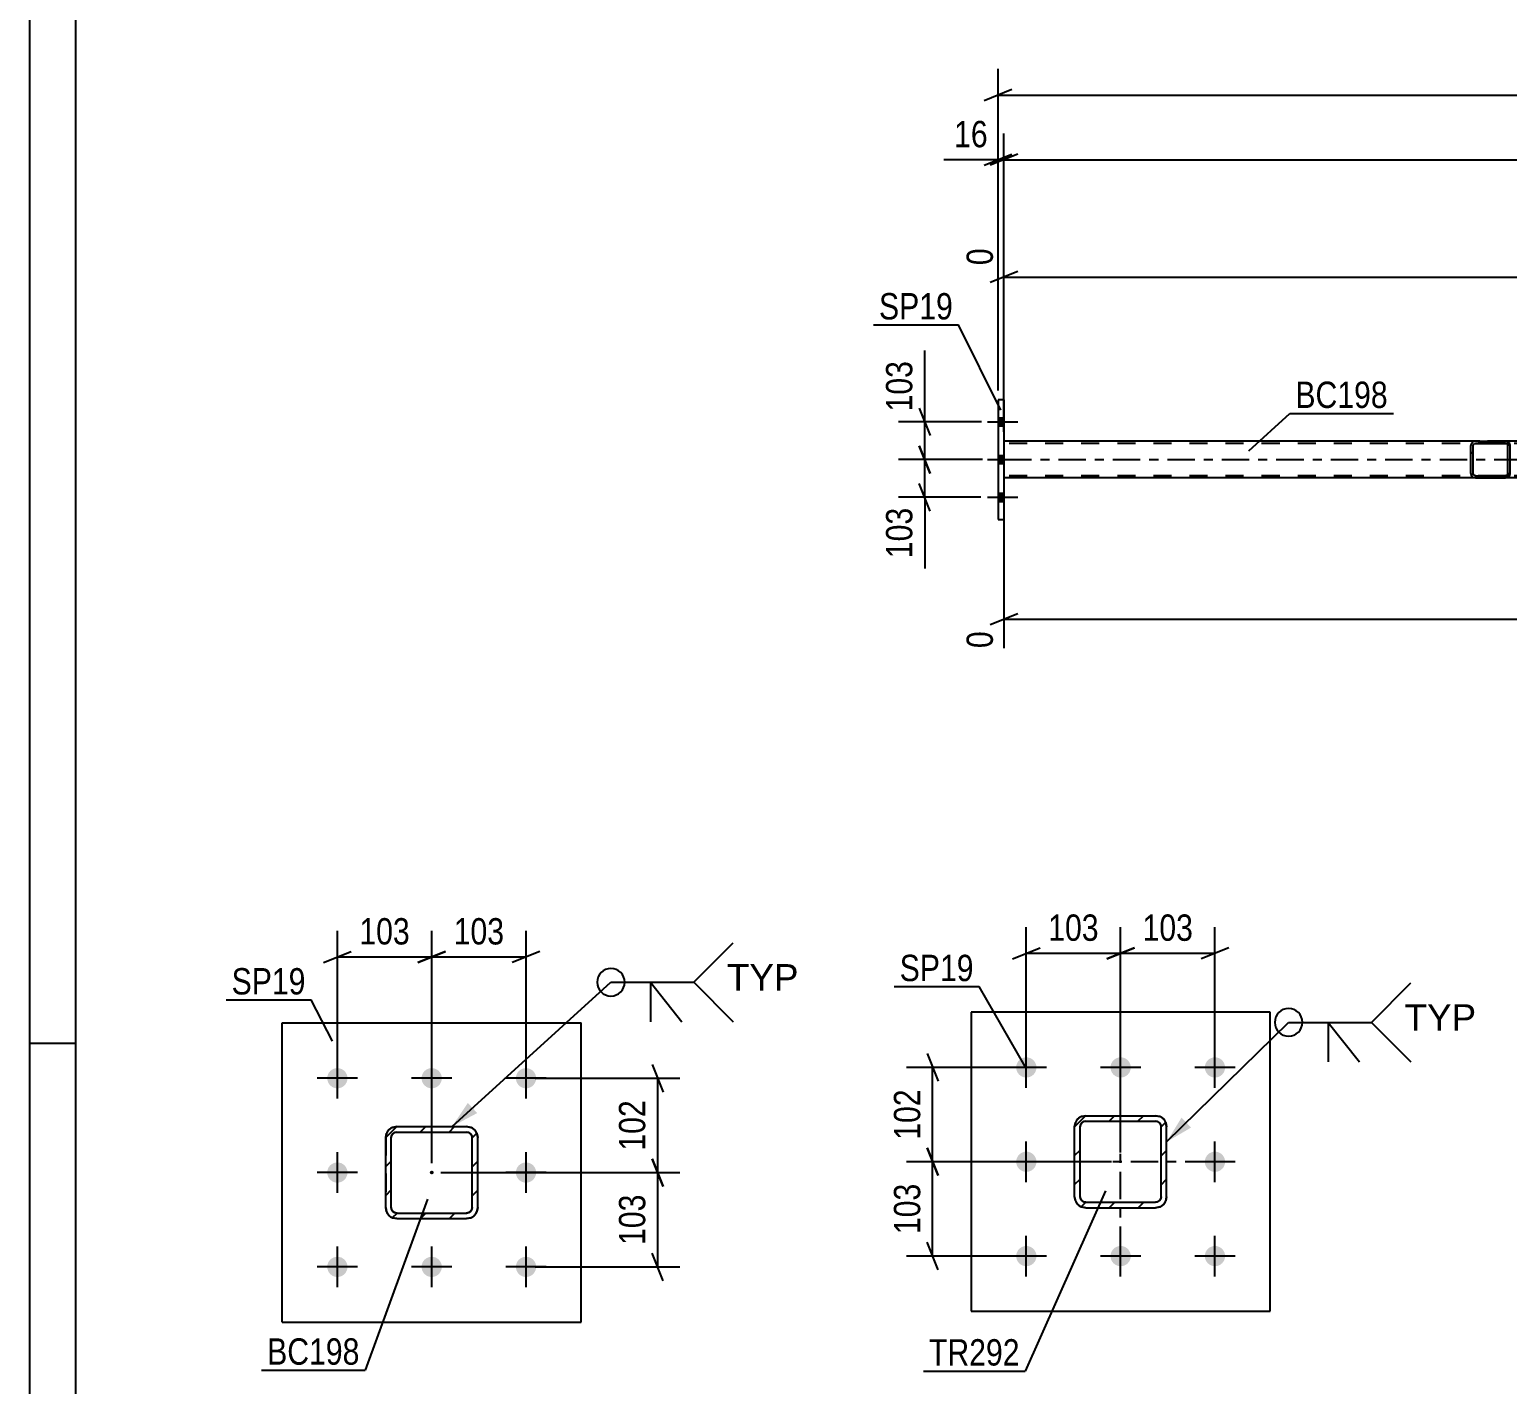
# Model space of a CAD drawing. Header units: millimetres. Extents: x 0 to 841, y 0 to 594.
# Drawn here: x 0 to 160.6, y 112 to 259.2 of the extents above; entities that cross this region are included whole.
import ezdxf

# ---------------------------------------------------------------- set-up
doc = ezdxf.new("R2010")
doc.units = ezdxf.units.MM
doc.linetypes.add('DXK_LINE_DOT2', pattern=[3.9198, 1.9599, -1.9599])
doc.linetypes.add('DXK_LINE_DOT3', pattern=[5.9187, 2.979, -0.9799, 0.9799, -0.9799])
doc.styles.add('Arial', font='ARIAL.TTF', dxfattribs={"height": 0.2})
doc.styles.add('Arial Narrow', font='ARIALN.TTF', dxfattribs={"height": 0.2})

# ---------------------------------------------------------------- blocks, each defined once
blk = doc.blocks.new('Unknown-122615341-1133 - 26243')
at = {"color": 5, "linetype": 'Continuous'}
for p, q in [((0, 594), (0, 0)), ((5, 589), (5, 5)), ((5, 149), (0, 149))]:
    blk.add_line(p, q, dxfattribs=at)
blk = doc.blocks.new('Part-122615341-6693 - 6654')
at = {"linetype": 'Continuous'}
h = blk.add_hatch(dxfattribs=at)
h.set_pattern_fill('', scale=0.7, style=0, pattern_type=0)
h.set_pattern_definition([(45, (114.7653, 141.1536), (-1.57154, 1.57154), [])])
h.paths.add_polyline_path([(122.37, 141.15), (114.77, 141.15), (114.31, 141.06), (113.92, 140.8), (113.66, 140.41), (113.57, 139.95), (113.57, 132.35), (113.66, 131.89), (113.92, 131.51), (114.31, 131.24), (114.77, 131.15), (122.37, 131.15), (122.82, 131.24), (123.21, 131.51), (123.47, 131.89), (123.57, 132.35), (123.57, 139.95), (123.47, 140.41), (123.21, 140.8), (122.82, 141.06)])
h.paths.add_polyline_path([(122.92, 140.18), (122.97, 139.95), (122.97, 132.35), (122.92, 132.12), (122.79, 131.93), (122.59, 131.8), (122.37, 131.75), (114.77, 131.75), (114.54, 131.8), (114.34, 131.93), (114.21, 132.12), (114.17, 132.35), (114.17, 139.95), (114.21, 140.18), (114.34, 140.38), (114.54, 140.51), (114.77, 140.55), (122.37, 140.55), (122.59, 140.51), (122.79, 140.38)])
at = {"color": 7, "linetype": 'DXK_LINE_DOT3'}
for p, q in [((118.57, 126.15), (118.57, 146.15)), ((128.57, 136.15), (108.57, 136.15))]:
    blk.add_line(p, q, dxfattribs=at)
at = {"color": 7, "linetype": 'DXK_LINE_DOT2'}
for p, q in [((113.57, 139.95), (113.66, 140.41)), ((113.57, 132.35), (113.57, 139.95)), ((114.21, 140.18), (114.17, 139.95)), ((114.17, 132.35), (114.17, 139.95)), ((114.34, 140.38), (114.21, 140.18)), ((114.31, 141.06), (114.77, 141.15)), ((114.54, 140.51), (114.34, 140.38)), ((114.77, 140.55), (114.54, 140.51)), ((114.77, 141.15), (122.37, 141.15)), ((114.77, 140.55), (122.37, 140.55)), ((122.37, 141.15), (122.82, 141.06)), ((122.59, 140.51), (122.37, 140.55)), ((122.79, 140.38), (122.59, 140.51)), ((122.92, 140.18), (122.79, 140.38)), ((122.97, 139.95), (122.92, 140.18)), ((122.97, 132.35), (122.97, 139.95)), ((123.47, 140.41), (123.57, 139.95)), ((123.57, 132.35), (123.57, 139.95)), ((113.66, 131.89), (113.57, 132.35)), ((114.17, 132.35), (114.21, 132.12)), ((114.21, 132.12), (114.34, 131.93)), ((114.34, 131.93), (114.54, 131.8)), ((114.54, 131.8), (114.77, 131.75)), ((114.77, 131.75), (122.37, 131.75)), ((122.37, 131.75), (122.59, 131.8)), ((122.59, 131.8), (122.79, 131.93)), ((122.79, 131.93), (122.92, 132.12)), ((122.92, 132.12), (122.97, 132.35)), ((123.57, 132.35), (123.47, 131.89)), ((114.77, 131.15), (114.31, 131.24)), ((114.77, 131.15), (122.37, 131.15)), ((122.82, 131.24), (122.37, 131.15))]:
    blk.add_line(p, q, dxfattribs=at)
at = {"color": 2, "linetype": 'Continuous'}
for p, q in [((113.66, 140.41), (113.57, 139.95)), ((113.57, 132.35), (113.57, 139.95)), ((114.17, 139.95), (114.21, 140.18)), ((114.17, 132.35), (114.17, 139.95)), ((114.21, 140.18), (114.34, 140.38)), ((114.77, 141.15), (114.31, 141.06)), ((114.34, 140.38), (114.54, 140.51)), ((114.54, 140.51), (114.77, 140.55)), ((114.77, 141.15), (122.37, 141.15)), ((114.77, 140.55), (122.37, 140.55)), ((122.82, 141.06), (122.37, 141.15)), ((122.37, 140.55), (122.59, 140.51)), ((122.59, 140.51), (122.79, 140.38)), ((122.79, 140.38), (122.92, 140.18)), ((122.92, 140.18), (122.97, 139.95)), ((122.97, 132.35), (122.97, 139.95)), ((123.57, 139.95), (123.47, 140.41)), ((123.57, 132.35), (123.57, 139.95)), ((113.57, 132.35), (113.66, 131.89)), ((114.21, 132.12), (114.17, 132.35)), ((114.34, 131.93), (114.21, 132.12)), ((114.54, 131.8), (114.34, 131.93)), ((114.77, 131.75), (114.54, 131.8)), ((114.77, 131.75), (122.37, 131.75)), ((122.59, 131.8), (122.37, 131.75)), ((122.79, 131.93), (122.59, 131.8)), ((122.92, 132.12), (122.79, 131.93)), ((122.97, 132.35), (122.92, 132.12)), ((123.47, 131.89), (123.57, 132.35)), ((114.31, 131.24), (114.77, 131.15)), ((114.77, 131.15), (122.37, 131.15)), ((122.37, 131.15), (122.82, 131.24))]:
    blk.add_line(p, q, dxfattribs=at)
at = {"color": 7, "linetype": 'DXK_LINE_DOT2'}
for centre, start, end in [((114.77, 139.95), 112.5, 157.5), ((122.37, 139.95), 22.5, 67.5), ((114.77, 132.35), 202.5, 247.5), ((122.37, 132.35), 292.5, 337.5)]:
    blk.add_arc(centre, 1.2, start, end, dxfattribs=at)
at = {"color": 2, "linetype": 'Continuous'}
for centre, start, end in [((114.77, 139.95), 112.5, 157.5), ((122.37, 139.95), 22.5, 67.5), ((114.77, 132.35), 202.5, 247.5), ((122.37, 132.35), 292.5, 337.5)]:
    blk.add_arc(centre, 1.2, start, end, dxfattribs=at)
blk = doc.blocks.new('Bolt-122615341-6695 - 6654')
at = {"linetype": 'Continuous'}
for points in [[(108.32, 145.3, -1), (108.32, 147.5, -1)], [(118.57, 145.3, -1), (118.57, 147.5, -1)], [(128.82, 145.3, -1), (128.82, 147.5, -1)], [(108.32, 135.05, -1), (108.32, 137.25, -1)], [(128.82, 135.05, -1), (128.82, 137.25, -1)], [(108.32, 124.8, -1), (108.32, 127, -1)], [(118.57, 124.8, -1), (118.57, 127, -1)], [(128.82, 124.8, -1), (128.82, 127, -1)]]:
    blk.add_hatch(color=1, dxfattribs=at).paths.add_polyline_path(points)
at = {"color": 1, "linetype": 'Continuous'}
for p, q in [((108.32, 144.2), (108.32, 148.6)), ((118.57, 144.2), (118.57, 148.6)), ((128.82, 144.2), (128.82, 148.6)), ((110.52, 146.4), (106.12, 146.4)), ((120.77, 146.4), (116.37, 146.4)), ((131.02, 146.4), (126.62, 146.4)), ((108.32, 133.95), (108.32, 138.35)), ((128.82, 133.95), (128.82, 138.35)), ((110.52, 136.15), (106.12, 136.15)), ((131.02, 136.15), (126.62, 136.15)), ((108.32, 123.7), (108.32, 128.1)), ((118.57, 123.7), (118.57, 128.1)), ((128.82, 123.7), (128.82, 128.1)), ((110.52, 125.9), (106.12, 125.9)), ((120.77, 125.9), (116.37, 125.9)), ((131.02, 125.9), (126.62, 125.9))]:
    blk.add_line(p, q, dxfattribs=at)
blk = doc.blocks.new('Part-122615341-6786 - 6654')
at = {"color": 2, "linetype": 'Continuous'}
for p, q in [((134.82, 152.4), (102.32, 152.4)), ((102.32, 152.4), (102.32, 119.9)), ((134.82, 119.9), (134.82, 152.4)), ((102.32, 119.9), (134.82, 119.9))]:
    blk.add_line(p, q, dxfattribs=at)
blk = doc.blocks.new('Part-122615341-2546 - 2515')
at = {"color": 2, "linetype": 'Continuous'}
for p, q in [((157.14, 214.45), (105.89, 214.45)), ((157.14, 210.45), (105.89, 210.45))]:
    blk.add_line(p, q, dxfattribs=at)
at = {"color": 7, "linetype": 'DXK_LINE_DOT2'}
for p, q in [((105.89, 214.45), (105.89, 210.45)), ((774.78, 214.21), (105.89, 214.21)), ((177.2, 214.45), (157.14, 214.45)), ((774.78, 210.69), (105.89, 210.69)), ((177.2, 210.45), (157.14, 210.45))]:
    blk.add_line(p, q, dxfattribs=at)
at = {"color": 7, "linetype": 'DXK_LINE_DOT3'}
blk.add_line((105.89, 212.45), (774.78, 212.45), dxfattribs=at)
blk = doc.blocks.new('Part-122615341-2630 - 2515')
at = {"color": 2, "linetype": 'Continuous'}
for p, q in [((105.89, 218.95), (105.25, 218.95)), ((105.25, 218.95), (105.25, 205.95)), ((105.89, 218.95), (105.89, 205.95)), ((105.25, 205.95), (105.89, 205.95))]:
    blk.add_line(p, q, dxfattribs=at)
blk = doc.blocks.new('Part-122615341-2580 - 2515')
at = {"linetype": 'Continuous'}
h = blk.add_hatch(dxfattribs=at)
h.set_pattern_fill('', scale=0.7, style=0, pattern_type=0)
h.set_pattern_definition([(45, (160.8477, 214.1553), (-1.57154, 1.57154), [])])
h.paths.add_polyline_path([(160.89, 213.97), (160.85, 214.16), (160.74, 214.31), (160.57, 214.42), (160.38, 214.45), (157.14, 214.45), (156.95, 214.42), (156.78, 214.31), (156.67, 214.16), (156.63, 213.97), (156.63, 210.93), (156.67, 210.75), (156.78, 210.59), (156.95, 210.49), (157.14, 210.45), (160.38, 210.45), (160.57, 210.49), (160.74, 210.59), (160.85, 210.75), (160.89, 210.93)])
h.paths.add_polyline_path([(160.61, 210.84), (160.56, 210.76), (160.47, 210.71), (160.38, 210.69), (157.14, 210.69), (157.04, 210.71), (156.96, 210.76), (156.9, 210.84), (156.89, 210.93), (156.89, 213.97), (156.9, 214.06), (156.96, 214.14), (157.04, 214.19), (157.14, 214.21), (160.38, 214.21), (160.47, 214.19), (160.56, 214.14), (160.61, 214.06), (160.63, 213.97), (160.63, 210.93)])
at = {"color": 2, "linetype": 'Continuous'}
for p, q in [((156.67, 214.16), (156.63, 213.97)), ((156.63, 210.93), (156.63, 213.97)), ((156.89, 213.97), (156.9, 214.06)), ((156.89, 210.93), (156.89, 213.97)), ((156.9, 214.06), (156.96, 214.14)), ((157.14, 214.45), (156.95, 214.42)), ((156.96, 214.14), (157.04, 214.19)), ((157.04, 214.19), (157.14, 214.21)), ((157.14, 214.45), (160.38, 214.45)), ((157.14, 214.21), (160.38, 214.21)), ((167.96, 214.45), (160.38, 214.45)), ((160.57, 214.42), (160.38, 214.45)), ((160.38, 214.21), (160.47, 214.19)), ((160.47, 214.19), (160.56, 214.14)), ((160.56, 214.14), (160.61, 214.06)), ((160.61, 214.06), (160.63, 213.97)), ((160.63, 210.93), (160.63, 213.97)), ((160.89, 213.97), (160.85, 214.16)), ((160.89, 210.93), (160.89, 213.97)), ((156.63, 210.93), (156.67, 210.75)), ((156.9, 210.84), (156.89, 210.93)), ((156.96, 210.76), (156.9, 210.84)), ((156.95, 210.49), (157.14, 210.45)), ((157.04, 210.71), (156.96, 210.76)), ((157.14, 210.69), (157.04, 210.71)), ((157.14, 210.69), (160.38, 210.69)), ((157.14, 210.45), (160.38, 210.45)), ((160.47, 210.71), (160.38, 210.69)), ((160.38, 210.45), (160.57, 210.49)), ((167.96, 210.45), (160.38, 210.45)), ((160.56, 210.76), (160.47, 210.71)), ((160.61, 210.84), (160.56, 210.76)), ((160.63, 210.93), (160.61, 210.84)), ((160.85, 210.75), (160.89, 210.93))]:
    blk.add_line(p, q, dxfattribs=at)
at = {"color": 7, "linetype": 'DXK_LINE_DOT2'}
for p, q in [((160.38, 214.45), (157.14, 214.45)), ((168.73, 214.21), (157.14, 214.21)), ((164.98, 213.97), (165.02, 214.16)), ((164.98, 210.93), (164.98, 213.97)), ((165.25, 214.06), (165.23, 213.97)), ((165.23, 210.93), (165.23, 213.97)), ((165.31, 214.14), (165.25, 214.06)), ((165.29, 214.42), (165.49, 214.45)), ((165.39, 214.19), (165.31, 214.14)), ((165.49, 214.21), (165.39, 214.19)), ((168.73, 214.45), (167.96, 214.45)), ((168.73, 214.45), (168.92, 214.42)), ((168.82, 214.19), (168.73, 214.21)), ((168.91, 214.14), (168.82, 214.19)), ((168.96, 214.06), (168.91, 214.14)), ((168.98, 213.97), (168.96, 214.06)), ((168.98, 210.93), (168.98, 213.97)), ((169.2, 214.16), (169.24, 213.97)), ((169.24, 210.93), (169.24, 213.97)), ((168.73, 210.69), (157.14, 210.69)), ((160.38, 210.45), (157.14, 210.45)), ((165.02, 210.75), (164.98, 210.93)), ((165.23, 210.93), (165.25, 210.84)), ((165.25, 210.84), (165.31, 210.76)), ((165.49, 210.45), (165.29, 210.49)), ((165.31, 210.76), (165.39, 210.71)), ((165.39, 210.71), (165.49, 210.69)), ((168.73, 210.45), (167.96, 210.45)), ((168.73, 210.69), (168.82, 210.71)), ((168.92, 210.49), (168.73, 210.45)), ((168.82, 210.71), (168.91, 210.76)), ((168.91, 210.76), (168.96, 210.84)), ((168.96, 210.84), (168.98, 210.93)), ((169.24, 210.93), (169.2, 210.75))]:
    blk.add_line(p, q, dxfattribs=at)
at = {"color": 2, "linetype": 'Continuous'}
for centre, start, end in [((157.12, 213.95), 110.7583, 155.68), ((160.4, 213.95), 24.32, 69.2417), ((157.12, 210.95), 204.32, 249.2417), ((160.4, 210.95), 290.7583, 335.68)]:
    blk.add_arc(centre, 0.496, start, end, dxfattribs=at)
at = {"color": 7, "linetype": 'DXK_LINE_DOT2'}
for centre, start, end in [((165.47, 213.95), 110.7583, 155.68), ((168.74, 213.95), 24.32, 69.2417), ((165.47, 210.95), 204.32, 249.2417), ((168.74, 210.95), 290.7583, 335.68)]:
    blk.add_arc(centre, 0.496, start, end, dxfattribs=at)
blk = doc.blocks.new('Bolt-122615341-2631 - 2515')
at = {"linetype": 'Continuous'}
for points in [[(105.89, 216.11), (105.89, 216.99), (105.25, 216.99), (105.25, 216.11)], [(105.89, 216.11), (105.89, 216.99), (105.25, 216.99), (105.25, 216.11)], [(105.89, 216.11), (105.89, 216.99), (105.25, 216.99), (105.25, 216.11)], [(105.89, 212.01), (105.89, 212.89), (105.25, 212.89), (105.25, 212.01)], [(105.89, 212.01), (105.89, 212.89), (105.25, 212.89), (105.25, 212.01)], [(105.89, 207.91), (105.89, 208.79), (105.25, 208.79), (105.25, 207.91)], [(105.89, 207.91), (105.89, 208.79), (105.25, 208.79), (105.25, 207.91)], [(105.89, 207.91), (105.89, 208.79), (105.25, 208.79), (105.25, 207.91)]]:
    blk.add_hatch(color=1, dxfattribs=at).paths.add_polyline_path(points)
at = {"color": 1, "linetype": 'Continuous'}
for p, q in [((105.25, 216.99), (105.89, 216.99)), ((105.25, 216.99), (105.89, 216.99)), ((105.25, 216.99), (105.89, 216.99)), ((104.09, 216.55), (107.41, 216.55)), ((104.09, 216.55), (107.41, 216.55)), ((104.09, 216.55), (107.41, 216.55)), ((105.25, 216.11), (105.89, 216.11)), ((105.25, 216.11), (105.89, 216.11)), ((105.25, 216.11), (105.89, 216.11)), ((104.09, 212.45), (107.41, 212.45)), ((104.09, 212.45), (107.41, 212.45)), ((105.25, 212.89), (105.89, 212.89)), ((105.25, 212.89), (105.89, 212.89)), ((105.25, 212.01), (105.89, 212.01)), ((105.25, 212.01), (105.89, 212.01)), ((105.25, 208.79), (105.89, 208.79)), ((105.25, 208.79), (105.89, 208.79)), ((105.25, 208.79), (105.89, 208.79)), ((104.09, 208.35), (107.41, 208.35)), ((104.09, 208.35), (107.41, 208.35)), ((104.09, 208.35), (107.41, 208.35)), ((105.25, 207.91), (105.89, 207.91)), ((105.25, 207.91), (105.89, 207.91)), ((105.25, 207.91), (105.89, 207.91))]:
    blk.add_line(p, q, dxfattribs=at)
blk = doc.blocks.new('Part-122615341-1481 - 1422')
at = {"color": 2, "linetype": 'Continuous'}
for p, q in [((27.45, 118.73), (27.45, 151.23)), ((27.45, 151.23), (59.95, 151.23)), ((59.95, 118.73), (59.95, 151.23)), ((27.45, 118.73), (59.95, 118.73))]:
    blk.add_line(p, q, dxfattribs=at)
blk = doc.blocks.new('Bolt-122615341-1465 - 1422')
at = {"linetype": 'Continuous'}
for points in [[(33.45, 144.13, -1), (33.45, 146.33, -1)], [(43.7, 144.13, -1), (43.7, 146.33, -1)], [(53.95, 144.13, -1), (53.95, 146.33, -1)], [(33.45, 133.88, -1), (33.45, 136.08, -1)], [(53.95, 133.88, -1), (53.95, 136.08, -1)], [(33.45, 123.63, -1), (33.45, 125.83, -1)], [(43.7, 123.63, -1), (43.7, 125.83, -1)], [(53.95, 123.63, -1), (53.95, 125.83, -1)]]:
    blk.add_hatch(color=1, dxfattribs=at).paths.add_polyline_path(points)
at = {"color": 1, "linetype": 'Continuous'}
for p, q in [((33.45, 143.03), (33.45, 147.43)), ((43.7, 143.03), (43.7, 147.43)), ((53.95, 143.03), (53.95, 147.43)), ((35.65, 145.23), (31.25, 145.23)), ((45.9, 145.23), (41.5, 145.23)), ((56.15, 145.23), (51.75, 145.23)), ((33.45, 132.78), (33.45, 137.18)), ((53.95, 132.78), (53.95, 137.18)), ((35.65, 134.98), (31.25, 134.98)), ((56.15, 134.98), (51.75, 134.98)), ((33.45, 122.53), (33.45, 126.93)), ((43.7, 122.53), (43.7, 126.93)), ((53.95, 122.53), (53.95, 126.93)), ((35.65, 124.73), (31.25, 124.73)), ((45.9, 124.73), (41.5, 124.73)), ((56.15, 124.73), (51.75, 124.73))]:
    blk.add_line(p, q, dxfattribs=at)
blk = doc.blocks.new('Part-122615341-1541 - 1422')
at = {"linetype": 'Continuous'}
h = blk.add_hatch(dxfattribs=at)
h.set_pattern_fill('', scale=0.7, style=0, pattern_type=0)
h.set_pattern_definition([(45, (39.903, 139.9776), (-1.57154, 1.57154), [])])
h.paths.add_polyline_path([(47.5, 139.98), (39.9, 139.98), (39.44, 139.89), (39.05, 139.63), (38.79, 139.24), (38.7, 138.78), (38.7, 131.18), (38.79, 130.72), (39.05, 130.33), (39.44, 130.07), (39.9, 129.98), (47.5, 129.98), (47.96, 130.07), (48.35, 130.33), (48.61, 130.72), (48.7, 131.18), (48.7, 138.78), (48.61, 139.24), (48.35, 139.63), (47.96, 139.89)])
h.paths.add_polyline_path([(48.06, 139.01), (48.1, 138.78), (48.1, 131.18), (48.06, 130.95), (47.93, 130.75), (47.73, 130.62), (47.5, 130.58), (39.9, 130.58), (39.67, 130.62), (39.48, 130.75), (39.35, 130.95), (39.3, 131.18), (39.3, 138.78), (39.35, 139.01), (39.48, 139.2), (39.67, 139.33), (39.9, 139.38), (47.5, 139.38), (47.73, 139.33), (47.93, 139.2)])
blk.add_hatch(color=30, dxfattribs=at).paths.add_polyline_path([(43.7, 134.88, -1), (43.7, 135.08, -1)])
at = {"color": 7, "linetype": 'DXK_LINE_DOT2'}
for p, q in [((39.44, 139.89), (39.9, 139.98)), ((39.9, 139.98), (47.5, 139.98)), ((47.5, 139.98), (47.96, 139.89)), ((38.7, 138.78), (38.79, 139.24)), ((38.7, 138.78), (38.7, 131.18)), ((39.35, 139.01), (39.3, 138.78)), ((39.3, 131.18), (39.3, 138.78)), ((39.48, 139.2), (39.35, 139.01)), ((39.67, 139.33), (39.48, 139.2)), ((39.9, 139.38), (39.67, 139.33)), ((39.9, 139.38), (47.5, 139.38)), ((47.73, 139.33), (47.5, 139.38)), ((47.93, 139.2), (47.73, 139.33)), ((48.06, 139.01), (47.93, 139.2)), ((48.1, 138.78), (48.06, 139.01)), ((48.1, 131.18), (48.1, 138.78)), ((48.61, 139.24), (48.7, 138.78)), ((48.7, 131.18), (48.7, 138.78)), ((38.79, 130.72), (38.7, 131.18)), ((39.3, 131.18), (39.35, 130.95)), ((39.35, 130.95), (39.48, 130.75)), ((39.48, 130.75), (39.67, 130.62)), ((39.67, 130.62), (39.9, 130.58)), ((39.9, 130.58), (47.5, 130.58)), ((47.5, 130.58), (47.73, 130.62)), ((47.73, 130.62), (47.93, 130.75)), ((47.93, 130.75), (48.06, 130.95)), ((48.06, 130.95), (48.1, 131.18)), ((48.7, 131.18), (48.61, 130.72)), ((39.9, 129.98), (39.44, 130.07)), ((39.9, 129.98), (47.5, 129.98)), ((47.96, 130.07), (47.5, 129.98))]:
    blk.add_line(p, q, dxfattribs=at)
at = {"color": 2, "linetype": 'Continuous'}
for p, q in [((39.9, 139.98), (39.44, 139.89)), ((39.9, 139.98), (39.9, 139.98)), ((39.9, 139.98), (47.5, 139.98)), ((47.5, 139.98), (47.5, 139.98)), ((47.96, 139.89), (47.5, 139.98)), ((38.79, 139.24), (38.7, 138.78)), ((38.7, 138.78), (38.7, 138.78)), ((38.7, 131.18), (38.7, 138.78)), ((39.3, 138.78), (39.35, 139.01)), ((39.3, 138.78), (39.3, 138.78)), ((39.3, 131.18), (39.3, 138.78)), ((39.35, 139.01), (39.48, 139.2)), ((39.48, 139.2), (39.67, 139.33)), ((39.67, 139.33), (39.9, 139.38)), ((39.9, 139.38), (39.9, 139.38)), ((39.9, 139.38), (47.5, 139.38)), ((47.5, 139.38), (47.5, 139.38)), ((47.5, 139.38), (47.73, 139.33)), ((47.73, 139.33), (47.93, 139.2)), ((47.93, 139.2), (48.06, 139.01)), ((48.06, 139.01), (48.1, 138.78)), ((48.1, 138.78), (48.1, 138.78)), ((48.1, 131.18), (48.1, 138.78)), ((48.7, 138.78), (48.61, 139.24)), ((48.7, 138.78), (48.7, 138.78)), ((48.7, 131.18), (48.7, 138.78)), ((38.7, 131.18), (38.7, 131.18)), ((38.7, 131.18), (38.79, 130.72)), ((39.3, 131.18), (39.3, 131.18)), ((39.35, 130.95), (39.3, 131.18)), ((39.48, 130.75), (39.35, 130.95)), ((39.67, 130.62), (39.48, 130.75)), ((39.9, 130.58), (39.67, 130.62)), ((39.9, 130.58), (39.9, 130.58)), ((39.9, 130.58), (47.5, 130.58)), ((47.73, 130.62), (47.5, 130.58)), ((47.5, 130.58), (47.5, 130.58)), ((47.93, 130.75), (47.73, 130.62)), ((48.06, 130.95), (47.93, 130.75)), ((48.1, 131.18), (48.06, 130.95)), ((48.1, 131.18), (48.1, 131.18)), ((48.61, 130.72), (48.7, 131.18)), ((48.7, 131.18), (48.7, 131.18)), ((39.44, 130.07), (39.9, 129.98)), ((39.9, 129.98), (39.9, 129.98)), ((39.9, 129.98), (47.5, 129.98)), ((47.5, 129.98), (47.96, 130.07)), ((47.5, 129.98), (47.5, 129.98))]:
    blk.add_line(p, q, dxfattribs=at)
at = {"color": 7, "linetype": 'DXK_LINE_DOT3'}
blk.add_line((43.7, 134.98), (43.7, 134.98), dxfattribs=at)
at = {"color": 30, "linetype": 'DXK_LINE_DOT3'}
blk.add_line((43.7, 134.98), (43.7, 134.98), dxfattribs=at)
at = {"color": 30, "linetype": 'Continuous'}
blk.add_circle((43.7, 134.98), 0.1, dxfattribs=at)
at = {"color": 7, "linetype": 'DXK_LINE_DOT2'}
for centre, start, end in [((39.9, 138.78), 112.5, 157.5), ((47.5, 138.78), 22.5, 67.5), ((39.9, 131.18), 202.5, 247.5), ((47.5, 131.18), 292.5, 337.5)]:
    blk.add_arc(centre, 1.2, start, end, dxfattribs=at)
at = {"color": 2, "linetype": 'Continuous'}
for centre, start, end in [((39.9, 138.78), 112.5, 157.5), ((47.5, 138.78), 22.5, 67.5), ((39.9, 131.18), 202.5, 247.5), ((47.5, 131.18), 292.5, 337.5)]:
    blk.add_arc(centre, 1.2, start, end, dxfattribs=at)
blk = doc.blocks.new('StraightDimension-122615341-6819 - 6654')
at = {"color": 7, "linetype": 'Continuous'}
for p, q in [((97.54, 137.65), (98.74, 134.65)), ((117.57, 136.15), (95.29, 136.15)), ((98.14, 125.9), (98.14, 136.15)), ((98.74, 124.4), (97.54, 127.4)), ((107.32, 125.9), (95.29, 125.9))]:
    blk.add_line(p, q, dxfattribs=at)
at = {"color": 0}
blk.add_wipeout([(97.39, 134.37), (93.19, 134.37), (93.19, 127.69), (97.39, 127.69)], dxfattribs=at)
at = {"color": 3, "style": 'Arial Narrow'}
blk.add_text('103', height=2.863, rotation=90.0002, dxfattribs=at).set_placement((96.79, 128.29))
blk = doc.blocks.new('StraightDimension-122615341-6836 - 6654')
at = {"color": 7, "linetype": 'Continuous'}
for p, q in [((97.54, 147.9), (98.74, 144.9)), ((107.32, 146.4), (95.29, 146.4)), ((98.14, 136.15), (98.14, 146.4)), ((98.74, 134.65), (97.54, 137.65)), ((117.57, 136.15), (95.29, 136.15))]:
    blk.add_line(p, q, dxfattribs=at)
at = {"color": 0}
blk.add_wipeout([(97.39, 144.62), (93.19, 144.62), (93.19, 137.94), (97.39, 137.94)], dxfattribs=at)
at = {"color": 3, "style": 'Arial Narrow'}
blk.add_text('102', height=2.863, rotation=90.0002, dxfattribs=at).set_placement((96.79, 138.54))
blk = doc.blocks.new('StraightDimension-122615341-6854 - 6654')
at = {"color": 7, "linetype": 'Continuous'}
for p, q in [((108.32, 147.4), (108.32, 161.66)), ((118.57, 137.15), (118.57, 161.66)), ((106.82, 158.21), (109.82, 159.41)), ((120.07, 159.41), (117.07, 158.21)), ((108.32, 158.81), (118.57, 158.81))]:
    blk.add_line(p, q, dxfattribs=at)
at = {"color": 0}
blk.add_wipeout([(116.78, 159.56), (116.78, 163.76), (110.1, 163.76), (110.1, 159.56)], dxfattribs=at)
at = {"color": 3, "style": 'Arial Narrow'}
blk.add_text('103', height=2.863, dxfattribs=at).set_placement((110.7, 160.16))
blk = doc.blocks.new('StraightDimension-122615341-6871 - 6654')
at = {"color": 7, "linetype": 'Continuous'}
for p, q in [((118.57, 137.15), (118.57, 161.66)), ((128.82, 147.4), (128.82, 161.66)), ((117.07, 158.21), (120.07, 159.41)), ((130.32, 159.41), (127.32, 158.21)), ((118.57, 158.81), (128.82, 158.81))]:
    blk.add_line(p, q, dxfattribs=at)
at = {"color": 0}
blk.add_wipeout([(127.03, 159.56), (127.03, 163.76), (120.35, 163.76), (120.35, 159.56)], dxfattribs=at)
at = {"color": 3, "style": 'Arial Narrow'}
blk.add_text('103', height=2.863, dxfattribs=at).set_placement((120.95, 160.16))
blk = doc.blocks.new('StraightDimension-122615341-2866 - 2515')
at = {"color": 7, "linetype": 'Continuous'}
for p, q in [((96.68, 218.05), (97.88, 215.05)), ((103.44, 216.55), (94.43, 216.55)), ((97.28, 212.45), (97.28, 216.55)), ((97.88, 210.95), (96.68, 213.95)), ((103.57, 212.45), (94.43, 212.45))]:
    blk.add_line(p, q, dxfattribs=at)
at = {"color": 0}
blk.add_wipeout([(96.53, 223.76), (92.33, 223.76), (92.33, 217.08), (96.53, 217.08)], dxfattribs=at)
at = {"color": 7, "linetype": 'Continuous'}
blk.add_line((97.28, 216.55), (97.28, 224.29), dxfattribs=at)
blk.add_line((97.28, 216.55), (97.28, 224.29), dxfattribs=at)
at = {"color": 3, "style": 'Arial Narrow'}
blk.add_text('103', height=2.863, rotation=90.0002, dxfattribs=at).set_placement((95.93, 217.68))
blk = doc.blocks.new('StraightDimension-122615341-2853 - 2515')
at = {"color": 7, "linetype": 'Continuous'}
for p, q in [((96.68, 213.95), (97.88, 210.95)), ((103.57, 212.45), (94.43, 212.45)), ((97.28, 208.35), (97.28, 212.45)), ((97.88, 206.85), (96.68, 209.85)), ((103.38, 208.35), (94.43, 208.35))]:
    blk.add_line(p, q, dxfattribs=at)
at = {"color": 0}
blk.add_wipeout([(96.53, 207.83), (92.33, 207.83), (92.33, 201.14), (96.53, 201.14)], dxfattribs=at)
at = {"color": 7, "linetype": 'Continuous'}
blk.add_line((97.28, 208.35), (97.28, 200.62), dxfattribs=at)
blk.add_line((97.28, 208.35), (97.28, 200.62), dxfattribs=at)
at = {"color": 3, "style": 'Arial Narrow'}
blk.add_text('103', height=2.863, rotation=90.0002, dxfattribs=at).set_placement((95.93, 201.74))
blk = doc.blocks.new('StraightDimension-122615341-2830 - 2515')
at = {"color": 7, "linetype": 'Continuous'}
for p, q in [((105.89, 209.45), (105.89, 191.97)), ((250.78, 201.05), (250.78, 186.49)), ((107.39, 195.7), (104.39, 194.5)), ((105.89, 195.1), (250.78, 195.1)), ((249.28, 194.5), (252.28, 195.7))]:
    blk.add_line(p, q, dxfattribs=at)
at = {"color": 0}
blk.add_wipeout([(182.59, 195.85), (182.59, 200.05), (174.08, 200.05), (174.08, 195.85)], dxfattribs=at)
at = {"color": 0, "linetype": 'Continuous'}
for points in [[(105.29, 194.4), (101.09, 194.4), (101.09, 191.37), (105.29, 191.37)], [(250.18, 194.4), (245.98, 194.4), (245.98, 185.89), (250.18, 185.89)]]:
    blk.add_wipeout(points, dxfattribs=at)
at = {"color": 3, "style": 'Arial Narrow'}
blk.add_text('3622', height=2.863, dxfattribs=at).set_placement((174.68, 196.45))
at = {"color": 3, "linetype": 'Continuous', "style": 'Arial Narrow'}
for s, height, p in [('0', 2.86, (104.69, 191.97)), ('3622', 2.863, (249.58, 186.49))]:
    blk.add_text(s, height=height, rotation=90.0002, dxfattribs=at).set_placement(p)
blk = doc.blocks.new('StraightDimension-122615341-2894 - 2515')
at = {"color": 7, "linetype": 'Continuous'}
for p, q in [((250.78, 223.85), (250.78, 240.89)), ((105.89, 215.45), (105.89, 235.41)), ((107.39, 232.88), (104.39, 231.68)), ((249.28, 231.68), (252.28, 232.88)), ((105.89, 232.28), (250.78, 232.28))]:
    blk.add_line(p, q, dxfattribs=at)
at = {"color": 0, "linetype": 'Continuous'}
for points in [[(250.18, 241.49), (245.98, 241.49), (245.98, 232.98), (250.18, 232.98)], [(105.29, 236.01), (101.09, 236.01), (101.09, 232.98), (105.29, 232.98)]]:
    blk.add_wipeout(points, dxfattribs=at)
at = {"color": 0}
blk.add_wipeout([(182.59, 233.03), (182.59, 237.23), (174.08, 237.23), (174.08, 233.03)], dxfattribs=at)
at = {"color": 3, "linetype": 'Continuous', "style": 'Arial Narrow'}
for s, height, p in [('3622', 2.863, (249.58, 233.58)), ('0', 2.86, (104.69, 233.58))]:
    blk.add_text(s, height=height, rotation=90.0002, dxfattribs=at).set_placement(p)
at = {"color": 3, "style": 'Arial Narrow'}
blk.add_text('3622', height=2.863, dxfattribs=at).set_placement((174.68, 233.63))
blk = doc.blocks.new('StraightDimension-122615341-2899 - 2515')
at = {"color": 7, "linetype": 'Continuous'}
for p, q in [((105.25, 219.95), (105.25, 254.9)), ((106.75, 252.65), (103.75, 251.45)), ((105.25, 252.05), (785.64, 252.05))]:
    blk.add_line(p, q, dxfattribs=at)
blk = doc.blocks.new('StraightDimension-122615341-2910 - 2515')
at = {"color": 7, "linetype": 'Continuous'}
for p, q in [((105.25, 219.95), (105.25, 247.89)), ((105.89, 219.95), (105.89, 247.89)), ((103.75, 244.44), (106.75, 245.64)), ((107.39, 245.64), (104.39, 244.44)), ((105.25, 245.04), (105.89, 245.04))]:
    blk.add_line(p, q, dxfattribs=at)
at = {"color": 0}
blk.add_wipeout([(104.73, 245.79), (104.73, 249.99), (99.87, 249.99), (99.87, 245.79)], dxfattribs=at)
at = {"color": 7, "linetype": 'Continuous'}
blk.add_line((105.25, 245.04), (99.35, 245.04), dxfattribs=at)
blk.add_line((105.25, 245.04), (99.35, 245.04), dxfattribs=at)
at = {"color": 3, "style": 'Arial Narrow'}
blk.add_text('16', height=2.863, dxfattribs=at).set_placement((100.47, 246.39))
blk = doc.blocks.new('StraightDimension-122615341-2920 - 2515')
at = {"color": 7, "linetype": 'Continuous'}
for p, q in [((105.89, 219.95), (105.89, 247.89)), ((107.39, 245.64), (104.39, 244.44)), ((105.89, 245.04), (785, 245.04))]:
    blk.add_line(p, q, dxfattribs=at)
blk = doc.blocks.new('StraightDimension-122615341-1607 - 1422')
at = {"color": 7, "linetype": 'Continuous'}
for p, q in [((33.45, 146.23), (33.45, 161.26)), ((43.7, 135.98), (43.7, 161.26)), ((31.95, 157.81), (34.95, 159.01)), ((45.2, 159.01), (42.2, 157.81)), ((33.45, 158.41), (43.7, 158.41))]:
    blk.add_line(p, q, dxfattribs=at)
at = {"color": 0}
blk.add_wipeout([(41.92, 159.16), (41.92, 163.36), (35.24, 163.36), (35.24, 159.16)], dxfattribs=at)
at = {"color": 3, "style": 'Arial Narrow'}
blk.add_text('103', height=2.863, dxfattribs=at).set_placement((35.84, 159.76))
blk = doc.blocks.new('StraightDimension-122615341-1627 - 1422')
at = {"color": 7, "linetype": 'Continuous'}
for p, q in [((43.7, 135.98), (43.7, 161.26)), ((53.95, 146.23), (53.95, 161.26)), ((42.2, 157.81), (45.2, 159.01)), ((55.45, 159.01), (52.45, 157.81)), ((43.7, 158.41), (53.95, 158.41))]:
    blk.add_line(p, q, dxfattribs=at)
at = {"color": 0}
blk.add_wipeout([(52.17, 159.16), (52.17, 163.36), (45.49, 163.36), (45.49, 159.16)], dxfattribs=at)
at = {"color": 3, "style": 'Arial Narrow'}
blk.add_text('103', height=2.863, dxfattribs=at).set_placement((46.09, 159.76))
blk = doc.blocks.new('StraightDimension-122615341-1644 - 1422')
at = {"color": 7, "linetype": 'Continuous'}
for p, q in [((44.7, 134.98), (70.66, 134.98)), ((67.66, 136.48), (68.86, 133.48)), ((68.26, 124.73), (68.26, 134.98)), ((68.86, 123.23), (67.66, 126.23)), ((54.95, 124.73), (70.66, 124.73))]:
    blk.add_line(p, q, dxfattribs=at)
at = {"color": 0}
blk.add_wipeout([(67.51, 133.2), (63.31, 133.2), (63.31, 126.51), (67.51, 126.51)], dxfattribs=at)
at = {"color": 3, "style": 'Arial Narrow'}
blk.add_text('103', height=2.863, rotation=90.0002, dxfattribs=at).set_placement((66.91, 127.11))
blk = doc.blocks.new('StraightDimension-122615341-1659 - 1422')
at = {"color": 7, "linetype": 'Continuous'}
for p, q in [((67.66, 146.73), (68.86, 143.73)), ((54.95, 145.23), (70.66, 145.23)), ((68.26, 134.98), (68.26, 145.23)), ((44.7, 134.98), (70.66, 134.98)), ((68.86, 133.48), (67.66, 136.48))]:
    blk.add_line(p, q, dxfattribs=at)
at = {"color": 0}
blk.add_wipeout([(67.51, 143.45), (63.31, 143.45), (63.31, 136.76), (67.51, 136.76)], dxfattribs=at)
at = {"color": 3, "style": 'Arial Narrow'}
blk.add_text('102', height=2.863, rotation=90.0002, dxfattribs=at).set_placement((66.91, 137.36))
blk = doc.blocks.new('WeldMark-122615341-6888 - 6654')
at = {"linetype": 'Continuous'}
blk.add_hatch(color=30, dxfattribs=at).paths.add_polyline_path([(126.23, 139.87), (123.57, 138.31), (125.18, 140.94)])
at = {"color": 30, "linetype": 'Continuous'}
for p, q in [((123.57, 138.31), (136.82, 151.3)), ((136.82, 151.3), (145.82, 151.3))]:
    blk.add_line(p, q, dxfattribs=at)
at = {"color": 3, "linetype": 'Continuous'}
for q in [(144.53, 147.01), (141.11, 147.01)]:
    blk.add_line((141.11, 151.3), q, dxfattribs=at)
for start, end in [(90, 270), (270, 90)]:
    blk.add_arc((136.82, 151.3), 1.5, start, end, dxfattribs=at)
at = {"color": 0, "linetype": 'Continuous'}
blk.add_wipeout([(157.2, 150.4), (157.2, 153.4), (149.42, 153.4), (149.42, 150.4)], dxfattribs=at)
blk.add_wipeout([(157.2, 150.4), (157.2, 153.4), (149.42, 153.4), (149.42, 150.4)], dxfattribs=at)
at = {"color": 3, "linetype": 'Continuous'}
for q in [(150.11, 155.58), (150.11, 147.01)]:
    blk.add_line((145.82, 151.3), q, dxfattribs=at)
at = {"color": 3, "linetype": 'Continuous', "style": 'Arial'}
blk.add_text('TYP', height=2.865, dxfattribs=at).set_placement((149.42, 150.4))
blk = doc.blocks.new('Mark-122615341-6689 - 6654')
at = {"color": 0}
blk.add_wipeout([(107.61, 114.01), (107.61, 117.01), (97.74, 117.01), (97.74, 114.01)], dxfattribs=at)
blk.add_wipeout([(107.61, 114.01), (107.61, 117.01), (97.74, 117.01), (97.74, 114.01)], dxfattribs=at)
at = {"color": 30, "linetype": 'Continuous'}
for p in [(116.93, 133), (97.14, 113.41)]:
    blk.add_line(p, (108.21, 113.41), dxfattribs=at)
at = {"color": 3, "style": 'Arial Narrow'}
blk.add_text('TR292', height=2.863, dxfattribs=at).set_placement((97.74, 114.01))
blk = doc.blocks.new('Mark-122615341-6782 - 6654')
at = {"color": 0}
blk.add_wipeout([(102.6, 155.78), (102.6, 158.78), (94.56, 158.78), (94.56, 155.78)], dxfattribs=at)
blk.add_wipeout([(102.6, 155.78), (102.6, 158.78), (94.56, 158.78), (94.56, 155.78)], dxfattribs=at)
at = {"color": 30, "linetype": 'Continuous'}
for p in [(93.96, 155.18), (108.2, 146.52)]:
    blk.add_line(p, (103.2, 155.18), dxfattribs=at)
at = {"color": 3, "style": 'Arial Narrow'}
blk.add_text('SP19', height=2.863, dxfattribs=at).set_placement((94.56, 155.78))
blk = doc.blocks.new('Mark-122615341-2542 - 2515')
at = {"color": 0}
blk.add_wipeout([(147.61, 218.06), (147.61, 221.06), (137.56, 221.06), (137.56, 218.06)], dxfattribs=at)
blk.add_wipeout([(147.61, 218.06), (147.61, 221.06), (137.56, 221.06), (137.56, 218.06)], dxfattribs=at)
at = {"color": 30, "linetype": 'Continuous'}
for p, q in [((132.49, 213.4), (136.96, 217.46)), ((136.96, 217.46), (148.21, 217.46))]:
    blk.add_line(p, q, dxfattribs=at)
at = {"color": 3, "style": 'Arial Narrow'}
blk.add_text('BC198', height=2.863, dxfattribs=at).set_placement((137.56, 218.06))
blk = doc.blocks.new('Mark-122615341-2626 - 2515')
at = {"color": 0}
blk.add_wipeout([(100.35, 227.68), (100.35, 230.68), (92.31, 230.68), (92.31, 227.68)], dxfattribs=at)
blk.add_wipeout([(100.35, 227.68), (100.35, 230.68), (92.31, 230.68), (92.31, 227.68)], dxfattribs=at)
at = {"color": 30, "linetype": 'Continuous'}
for p in [(91.71, 227.08), (105.54, 217.81)]:
    blk.add_line(p, (100.95, 227.08), dxfattribs=at)
at = {"color": 3, "style": 'Arial Narrow'}
blk.add_text('SP19', height=2.863, dxfattribs=at).set_placement((92.31, 227.68))
blk = doc.blocks.new('Mark-122615341-1537 - 1422')
at = {"color": 0}
blk.add_wipeout([(35.87, 114.1), (35.87, 117.1), (25.82, 117.1), (25.82, 114.1)], dxfattribs=at)
blk.add_wipeout([(35.87, 114.1), (35.87, 117.1), (25.82, 117.1), (25.82, 114.1)], dxfattribs=at)
at = {"color": 30, "linetype": 'Continuous'}
for p in [(43.25, 132.07), (25.22, 113.5)]:
    blk.add_line(p, (36.47, 113.5), dxfattribs=at)
at = {"color": 3, "style": 'Arial Narrow'}
blk.add_text('BC198', height=2.863, dxfattribs=at).set_placement((25.82, 114.1))
blk = doc.blocks.new('Mark-122615341-1477 - 1422')
at = {"color": 0}
blk.add_wipeout([(29.99, 154.33), (29.99, 157.33), (21.96, 157.33), (21.96, 154.33)], dxfattribs=at)
blk.add_wipeout([(29.99, 154.33), (29.99, 157.33), (21.96, 157.33), (21.96, 154.33)], dxfattribs=at)
at = {"color": 30, "linetype": 'Continuous'}
for p in [(21.36, 153.73), (32.91, 149.26)]:
    blk.add_line(p, (30.59, 153.73), dxfattribs=at)
at = {"color": 3, "style": 'Arial Narrow'}
blk.add_text('SP19', height=2.863, dxfattribs=at).set_placement((21.96, 154.33))
blk = doc.blocks.new('WeldMark-122615341-1674 - 1422')
at = {"linetype": 'Continuous'}
blk.add_hatch(color=30, dxfattribs=at).paths.add_polyline_path([(48.64, 141.44), (45.91, 139.98), (47.63, 142.55)])
at = {"color": 30, "linetype": 'Continuous'}
for p, q in [((45.91, 139.98), (63.18, 155.66)), ((63.18, 155.66), (72.18, 155.66))]:
    blk.add_line(p, q, dxfattribs=at)
at = {"color": 3, "linetype": 'Continuous'}
for q in [(70.9, 151.37), (67.47, 151.37)]:
    blk.add_line((67.47, 155.66), q, dxfattribs=at)
for start, end in [(90, 270), (270, 90)]:
    blk.add_arc((63.18, 155.66), 1.5, start, end, dxfattribs=at)
at = {"color": 0, "linetype": 'Continuous'}
blk.add_wipeout([(83.56, 154.76), (83.56, 157.76), (75.78, 157.76), (75.78, 154.76)], dxfattribs=at)
blk.add_wipeout([(83.56, 154.76), (83.56, 157.76), (75.78, 157.76), (75.78, 154.76)], dxfattribs=at)
at = {"color": 3, "linetype": 'Continuous'}
for q in [(76.47, 159.94), (76.47, 151.37)]:
    blk.add_line((72.18, 155.66), q, dxfattribs=at)
at = {"color": 3, "linetype": 'Continuous', "style": 'Arial'}
blk.add_text('TYP', height=2.865, dxfattribs=at).set_placement((75.78, 154.76))

msp = doc.modelspace()

# ---------------------------------------------------------------- block references
for name in ['Unknown-122615341-1133 - 26243', 'Part-122615341-2630 - 2515', 'Bolt-122615341-2631 - 2515', 'Part-122615341-2546 - 2515', 'Part-122615341-2580 - 2515', 'Part-122615341-1481 - 1422', 'Part-122615341-6786 - 6654', 'Bolt-122615341-6695 - 6654', 'Bolt-122615341-1465 - 1422', 'Part-122615341-6693 - 6654', 'Part-122615341-1541 - 1422']:
    msp.add_blockref(name, (0, 0))

# ---------------------------------------------------------------- next in the draw order: block references
for name in ['StraightDimension-122615341-2866 - 2515', 'StraightDimension-122615341-1607 - 1422', 'StraightDimension-122615341-6819 - 6654', 'Mark-122615341-1537 - 1422']:
    msp.add_blockref(name, (0, 0))

# ---------------------------------------------------------------- next in the draw order: block references
for name in ['StraightDimension-122615341-2894 - 2515', 'StraightDimension-122615341-2853 - 2515', 'StraightDimension-122615341-1627 - 1422', 'Mark-122615341-1477 - 1422', 'StraightDimension-122615341-6836 - 6654', 'Mark-122615341-6689 - 6654']:
    msp.add_blockref(name, (0, 0))

# ---------------------------------------------------------------- next in the draw order: block references
for name in ['StraightDimension-122615341-2899 - 2515', 'StraightDimension-122615341-2830 - 2515', 'StraightDimension-122615341-6854 - 6654', 'StraightDimension-122615341-1644 - 1422']:
    msp.add_blockref(name, (0, 0))

# ---------------------------------------------------------------- next in the draw order: block references
for name in ['StraightDimension-122615341-2910 - 2515', 'StraightDimension-122615341-6871 - 6654', 'Mark-122615341-6782 - 6654', 'StraightDimension-122615341-1659 - 1422']:
    msp.add_blockref(name, (0, 0))

# ---------------------------------------------------------------- next in the draw order: block references
for name in ['StraightDimension-122615341-2920 - 2515', 'WeldMark-122615341-1674 - 1422', 'WeldMark-122615341-6888 - 6654']:
    msp.add_blockref(name, (0, 0))

# ---------------------------------------------------------------- next in the draw order: block references
for name in ['Mark-122615341-2626 - 2515', 'Mark-122615341-2542 - 2515']:
    msp.add_blockref(name, (0, 0))

doc.saveas('drawing.dxf')
